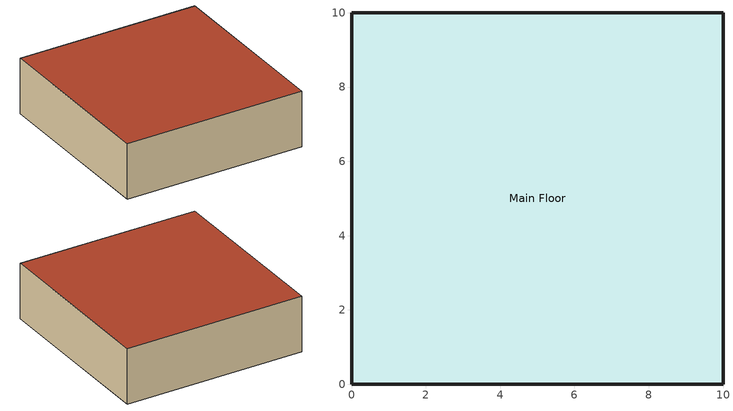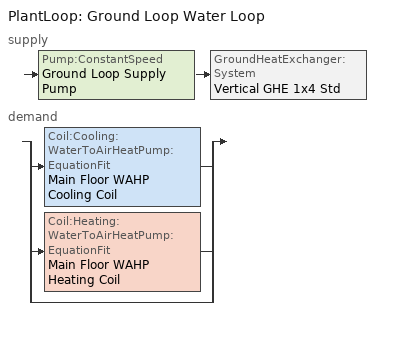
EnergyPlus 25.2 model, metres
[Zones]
Main Floor
 floor ground (Floor Construction): 10,10 10,0 0,0 0,10 z0
 wall outside (Main Floor Wall Construction): 10,10 0,10 0,0 10,0 10,10 z0:3.1
 roof outside (Roof Construction): 0,10 0,0 10,0 10,10 z3.1
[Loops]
PlantLoop 'Ground Loop Water Loop'
 supply: Pump:ConstantSpeed 'Ground Loop Supply Pump' > GroundHeatExchanger:System 'Vertical GHE 1x4 Std'
 demand: split
  | Coil:Cooling:WaterToAirHeatPump:EquationFit 'Main Floor WAHP Cooling Coil'
  | Coil:Heating:WaterToAirHeatPump:EquationFit 'Main Floor WAHP Heating Coil'
  | bypass
[Building]
House: Loads convergence tolerance value=0.05; Maximum number of warmup days=35; Minimum number of warmup days=6; North axis=0; Solar distribution=FullInteriorAndExterior; Temperature convergence tolerance value=0.05; Terrain=Suburbs
[Site:GroundTemperature:BuildingSurface]
20.03, 20.03, 20.13, 20.3, 20.43, 20.52, 20.62, 20.77, 20.78, 20.55, 20.44, 20.2
[Site:GroundTemperature:Undisturbed:KusudaAchenbach]
KATemps: 3.2, 15.5, 8, 920, 2200, 1.8
[Site:Location]
Ohare Intl Ap IL USA TMY3 WMO#=725300: Elevation=201; Latitude=41.98; Longitude=-87.92; Time zone=-6
[SizingPeriod:WeatherFileDays]
Full Year Weather File Sizing Period: End month=12; End day of month=31; Begin day of month=1; Begin month=1; Day of week for start day=Sunday; Use weather file daylight saving period=No; Use weather file rain and snow indicators=No
[Construction]
Floor Construction: Slab Material
Main Floor Wall Construction: Composite 2x6 Wood Stud R19 #3, Composite 2x6 Wood Stud R19 #2, Composite 2x6 Wood Stud R19 #1
Roof Construction: Roof Layer 1
[Material] Thermal absorptance=0.9
Name | Conductivity | Density | Roughness | Solar absorptance | Specific heat | Thickness | Visible absorptance
Composite 2x6 Wood Stud R19 #1 | 0.137 | 640 | Smooth | 0.7 | 1006 | 0.019 | 0.7
Composite 2x6 Wood Stud R19 #2 | 0.047 | 93.84 | Smooth | 0.7 | 1006 | 0.133 | 0.7
Composite 2x6 Wood Stud R19 #3 | 0.246 | 492.67 | Smooth | 0.7 | 1006 | 0.025 | 0.7
Slab Material | 1.8 | 2400 | MediumRough | 0.65 | 750 | 0.15 | 0.65
[Material:NoMass]
Roof Layer 1: Roughness=Rough; Solar absorptance=0.75; Thermal absorptance=0.9; Thermal resistance=3.344; Visible absorptance=0.75
[Coil:Cooling:WaterToAirHeatPump:EquationFit]
Main Floor WAHP Cooling Coil: Cooling power consumption curve=CoolPowCurve; Fan delay time=60; Gross rated cooling cop=3.5; Gross rated sensible cooling capacity=Autosize; Gross rated total cooling capacity=Autosize; Latent capacity time constant=60; Maximum cycling rate=2.5; Nominal time for condensate removal to begin=0; Part load fraction correlation curve=HPACCOOLPLFFPLR; Rated air flow rate=Autosize; Rated entering air dry bulb temperature=27; Rated entering air wet bulb temperature=19; Rated entering water temperature=25; Rated water flow rate=Autosize; Ratio of initial moisture evaporation rate and steady state latent capacity=0; Sensible cooling capacity curve=CoolSensCapCurve; Total cooling capacity curve=TotCoolCapCurve
[Coil:Heating:Electric]
Main Floor WAHP Supp Heating Coil: Efficiency=1; Nominal capacity=Autosize
[Coil:Heating:WaterToAirHeatPump:EquationFit]
Main Floor WAHP Heating Coil: Gross rated heating capacity=Autosize; Gross rated heating cop=4.2; Heating capacity curve=HeatCapCurve; Heating power consumption curve=HeatPowCurve; Part load fraction correlation curve=HPACHEATPLFFPLR; Rated air flow rate=Autosize; Rated entering air dry bulb temperature=20; Rated entering water temperature=0; Rated water flow rate=Autosize; Ratio of rated heating capacity to rated cooling capacity=1
[DesignSpecification:OutdoorAir]
SZ DSOA Main Floor: Outdoor air flow per person=0.00944; Outdoor air flow per zone=0; Outdoor air flow per zone floor area=0; Outdoor air method=Flow/Person
[DesignSpecification:ZoneAirDistribution]
SZ DSZAD Main Floor: Zone air distribution effectiveness in cooling mode=1; Zone air distribution effectiveness in heating mode=1
[Fan:OnOff]
Main Floor WAHP Supply Fan: Availability schedule=HVACTemplate-Always 1; Fan total efficiency=0.7; Maximum flow rate=Autosize; Motor efficiency=0.9; Motor in airstream fraction=1; Pressure rise=75
[GroundHeatExchanger:System]
Vertical GHE 1x4 Std: Design flow rate=0.001; G function calculation method=FullDesign; Ghe vertical sizing object=GHE-1-Sizing; Ground thermal conductivity=2.5; Ground thermal heat capacity=2.5e+06; Undisturbed ground temperature model=KATemps; Undisturbed ground temperature model type=Site:GroundTemperature:Undisturbed:KusudaAchenbach; Ghe vertical single object name 1=GHE-1
[GroundHeatExchanger:Vertical:Properties]
GHE-1 Props: Borehole diameter=0.114; Borehole length=100; Depth of top of borehole=1; Grout thermal conductivity=0.7443; Grout thermal heat capacity=3.9e+06; Pipe outer diameter=0.03341; Pipe thermal conductivity=0.3895; Pipe thermal heat capacity=1.77e+06; Pipe thickness=0.002984; U tube distance=0.04913
[GroundHeatExchanger:Vertical:Single]
GHE-1: Ghe vertical properties object=GHE-1 Props; X location=0; Y location=0
[GroundHeatExchanger:Vertical:Sizing:Rectangle]
GHE-1-Sizing: Available borehole field length=100; Available borehole field width=100; Design flow rate per borehole=0.0005; Maximum borehole spacing=10; Maximum borehole vertical length=135; Maximum exiting fluid temperature for sizing=35; Maximum number of boreholes=200; Minimum borehole spacing=3; Minimum borehole vertical length=60; Minimum exiting fluid temperature for sizing=5; Sizingperiod weatherfiledays=Full Year Weather File Sizing Period
[People]
Main Floor= People 1: Activity level schedule=ActSchd; Fraction radiant=0.3; Number of people=11; Number of people calculation method=People; Number of people schedule=OCCUPY-1; Zone or zonelist or space or spacelist=Main Floor
[PlantEquipmentList]
Only Water Loop All Cooling Equipment: Vertical GHE 1x4 Std, GroundHeatExchanger:System
[PlantEquipmentOperation:CoolingLoad]
Only Water Loop Cool Operation All Hours: Load range 1 lower limit=0; Load range 1 upper limit=1e+15; Range 1 equipment list=Only Water Loop All Cooling Equipment
[PlantEquipmentOperationSchemes]
Only Water Loop Operation: Control scheme 1=Only Water Loop Cool Operation All Hours; Control scheme 1 schedule=HVACTemplate-Always 1
[PlantLoop]
Ground Loop Water Loop: Fluid type=UserDefinedFluidType; Load distribution scheme=SequentialLoad; Maximum loop flow rate=Autosize; Maximum loop temperature=100; Minimum loop flow rate=0; Minimum loop temperature=10; Plant equipment operation scheme=Only Water Loop Operation; Plant loop demand calculation scheme=DualSetpointDeadband; Plant loop volume=Autocalculate; User defined fluid type=PropyleneGlycol70Percent
[Pump:ConstantSpeed]
Ground Loop Supply Pump: Design flow rate=Autosize; Design power consumption=Autosize; Design pump head=179352; Fraction of motor inefficiencies to fluid stream=0; Motor efficiency=0.9; Pump control type=Intermittent
[SetpointManager:Scheduled:DualSetpoint]
Ground Loop Temp Manager: Control variable=Temperature; High setpoint schedule=HVACTemplate-Always 34; Low setpoint schedule=HVACTemplate-Always 20; Setpoint node or nodelist=Ground Loop Supply Setpoint Nodes
[Sizing:Plant]
Ground Loop Water Loop: Design loop exit temperature=34; Loop design temperature difference=5.6; Loop type=Condenser
[Sizing:Zone]
Main Floor: Account for dedicated outdoor air system=No; Cooling design air flow method=DesignDay; Cooling design air flow rate=0; Cooling minimum air flow fraction=0; Dedicated outdoor air high setpoint temperature for design=Autosize; Dedicated outdoor air low setpoint temperature for design=Autosize; Dedicated outdoor air system control strategy=NeutralSupplyAir; Design specification outdoor air object=SZ DSOA Main Floor; Design specification zone air distribution object=SZ DSZAD Main Floor; Heating design air flow method=DesignDay; Heating design air flow rate=0; Heating maximum air flow fraction=0; Zone cooling design supply air humidity ratio=0.008; Zone cooling design supply air temperature=14; Zone cooling design supply air temperature difference=11.11; Zone cooling design supply air temperature input method=SupplyAirTemperature; Zone heating design supply air humidity ratio=0.008; Zone heating design supply air temperature=50; Zone heating design supply air temperature input method=SupplyAirTemperature
[ThermostatSetpoint:DualSetpoint]
All Zones Dual SP Control: Cooling setpoint temperature schedule=Clg-SetP-Sch; Heating setpoint temperature schedule=Htg-SetP-Sch
[Zone]
Main Floor: Ceiling height=Autocalculate; Floor area=Autocalculate; Part of total floor area=Yes; Volume=Autocalculate; Zone inside convection algorithm=Simple; Zone outside convection algorithm=SimpleCombined
[ZoneControl:Thermostat]
Main Floor Thermostat: Zone or zonelist=Main Floor; Control 1=All Zones Dual SP Control; Control type schedule=HVACTemplate-Always 4
[Zone equipment]
Main Floor: Main Floor WAHP
[ZoneHVAC:WaterToAirHeatPump]
Main Floor WAHP: Cooling coil=Main Floor WAHP Cooling Coil; Cooling outdoor air flow rate=Autosize; Cooling supply air flow rate=Autosize; Fan placement=DrawThrough; Heat pump coil water flow mode=Cycling; Heating coil=Main Floor WAHP Heating Coil; Heating outdoor air flow rate=Autosize; Heating supply air flow rate=Autosize; Maximum outdoor dry bulb temperature for supplemental heater operation=20; Maximum supply air temperature from supplemental heater=Autosize; No load outdoor air flow rate=Autosize; Supplemental heating coil=Main Floor WAHP Supp Heating Coil; Supply air fan=Main Floor WAHP Supply Fan; Supply air fan operating mode schedule=HVACTemplate-Always 0
[Curve:QuadLinear] Maximum curve output=38; Maximum value of w=100; Maximum value of x=100; Maximum value of y=100; Maximum value of z=100; Minimum curve output=0; Minimum value of w=-100; Minimum value of x=-100; Minimum value of y=0; Minimum value of z=0; Coefficient5 z=0
Name | Coefficient1 constant | Coefficient2 w | Coefficient3 x | Coefficient4 y
CoolPowCurve | -3.50303 | -1.06707 | 4.34837 | 1.02529
HeatCapCurve | -1.82449 | -3.31282 | 5.59306 | 0.858772
HeatPowCurve | -2.44429 | 0.934305 | 1.76364 | 0.775629
TotCoolCapCurve | -9.0458 | 10.7553 | -1.69938 | 0.737989
[Curve:Quadratic] Maximum value of x=1; Minimum value of x=0; Coefficient1 constant=0.75; Coefficient2 x=0.25; Coefficient3 x 2=0
HPACCOOLPLFFPLR; HPACHEATPLFFPLR
[Curve:QuintLinear]
CoolSensCapCurve: Maximum curve output=38; Maximum value of v=100; Maximum value of w=100; Maximum value of x=100; Maximum value of y=100; Maximum value of z=100; Minimum curve output=0; Minimum value of v=-100; Minimum value of w=-100; Minimum value of x=-100; Minimum value of y=0; Minimum value of z=0; Coefficient1 constant=-5.17922; Coefficient2 v=17.0277; Coefficient3 w=-11.2618; Coefficient4 x=-0.929301; Coefficient5 y=0.72747; Coefficient6 z=0
[Schedule:Compact]
ActSchd: Through: 12/31, For: AllDays, Until: 24:00, 100
Clg-SetP-Sch: Through: 12/31, For: WeekDays CustomDay1 CustomDay2, Until: 7:00, 32, Until: 21:00, 24, Until: 24:00, 32, For: WeekEnds Holiday, Until: 24:00, 32, For: SummerDesignDay, Until: 24:00, 24, For: WinterDesignDay, Until: 24:00, 32
HVACTemplate-Always 0: Through: 12/31, For: AllDays, Until: 24:00, 0
HVACTemplate-Always 1: Through: 12/31, For: AllDays, Until: 24:00, 1
HVACTemplate-Always 4: Through: 12/31, For: AllDays, Until: 24:00, 4
HVACTemplate-Always 20: Through: 12/31, For: AllDays, Until: 24:00, 20
HVACTemplate-Always 34: Through: 12/31, For: AllDays, Until: 24:00, 34
Htg-SetP-Sch: Through: 12/31, For: WeekDays CustomDay1 CustomDay2, Until: 6:00, 13, Until: 7:00, 18, Until: 21:00, 23, Until: 24:00, 13, For: WeekEnds Holiday, Until: 24:00, 13, For: SummerDesignDay, Until: 24:00, 13, For: WinterDesignDay, Until: 24:00, 23
OCCUPY-1: Through: 12/31, For: WeekDays SummerDesignDay CustomDay1 CustomDay2, Until: 8:00, 0, Until: 11:00, 1, Until: 12:00, 0.8, Until: 13:00, 0.4, Until: 14:00, 0.8, Until: 18:00, 1, Until: 19:00, 0.5, Until: 24:00, 0, For: Weekends WinterDesignDay Holiday, Until: 24:00, 0
